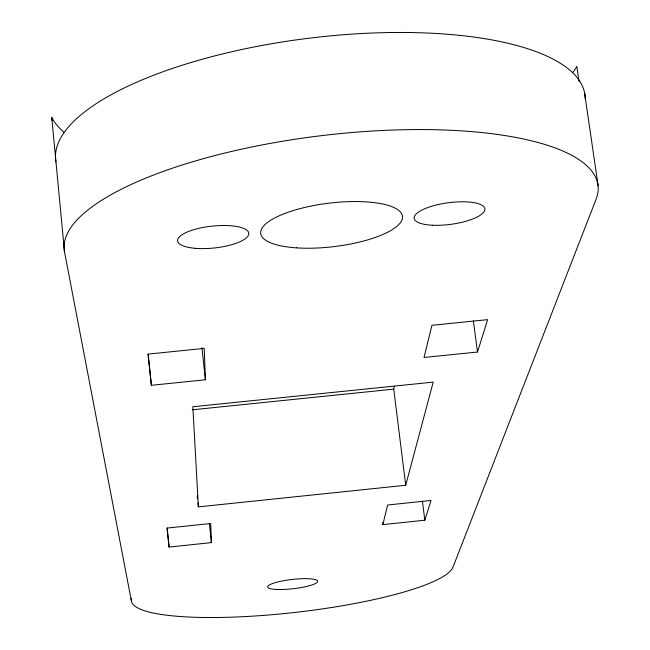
<?xml version="1.0" encoding="UTF-8"?>
<svg xmlns="http://www.w3.org/2000/svg" width="650" height="650" viewBox="0 0 650 650"><rect width="100%" height="100%" fill="white"/><g stroke="black" fill="none" stroke-linecap="round" stroke-linejoin="round"><path stroke-width="0.97" d="M197.974 502.856L198.396 506.878L405.706 485.257L393.754 389.139L394.396 386.181M382.85 524.615L387.676 504.993L431.015 500.459L424.832 520.211L382.85 524.615L382.606 522.616M405.706 485.257L433.201 382.119L192.831 406.754L198.396 506.878M477.498 352.024L487.63 319.646L431.941 325.293L424.011 357.476L477.498 352.024L473.363 320.84M169.097 547.056L211.412 542.612L210.706 523.51L167.026 528.084L169.097 547.056L167.148 527.971M151.385 385.296L205.4 379.779L204.238 348.392L147.972 354.104L151.385 385.296L148.208 354.104M192.262 409.801L393.754 389.139M64.537 251.964L131.438 601.201A162.069 30.046 -6.5 0 0 289.104 613.072A162.069 30.046 -6.5 0 0 452.993 567.158L596.148 199.095A268.889 82.68 -6.9 0 0 340.194 133.599A268.889 82.68 -6.9 0 0 64.521 251.972L51.732 117.487A270.286 96.704 -7 0 0 63.838 132.251M51.732 117.487L52.268 120.486M584.602 93.112L598.146 185.843M579.044 81.486L576.875 66.544A270.286 96.704 -7 0 1 572.869 72.312M422.451 501.256L424.832 520.211M201.955 347.636L205.4 379.779M209.389 523.551L211.412 542.612M197.234 495.804L197.551 498.826M131.146 598.195L131.438 601.201M55.949 161.939A266.63 90.269 -7 0 1 311.675 37.887A266.63 90.269 -7 0 1 585.211 98.784M279.541 589.526A25.171 4.656 -6.5 0 0 317.679 581.482A25.171 4.656 -6.5 0 0 280.808 581.271A25.171 4.656 -6.5 0 0 279.541 589.526M195.244 248.316A35.782 10.977 -6.1 0 0 248.804 233.643A35.782 10.977 -6.1 0 0 195.577 229.174A35.782 10.977 -6.1 0 0 195.244 248.316M432.559 225.241A35.685 10.863 -7.7 0 0 484.892 208.943A35.685 10.863 -7.7 0 0 431.088 206.456A35.685 10.863 -7.7 0 0 432.559 225.241M296.376 247.853A71.419 21.873 -6.9 0 0 402.537 216.97A71.419 21.873 -6.9 0 0 295.864 209.779A71.419 21.873 -6.9 0 0 296.376 247.853"/></g></svg>
